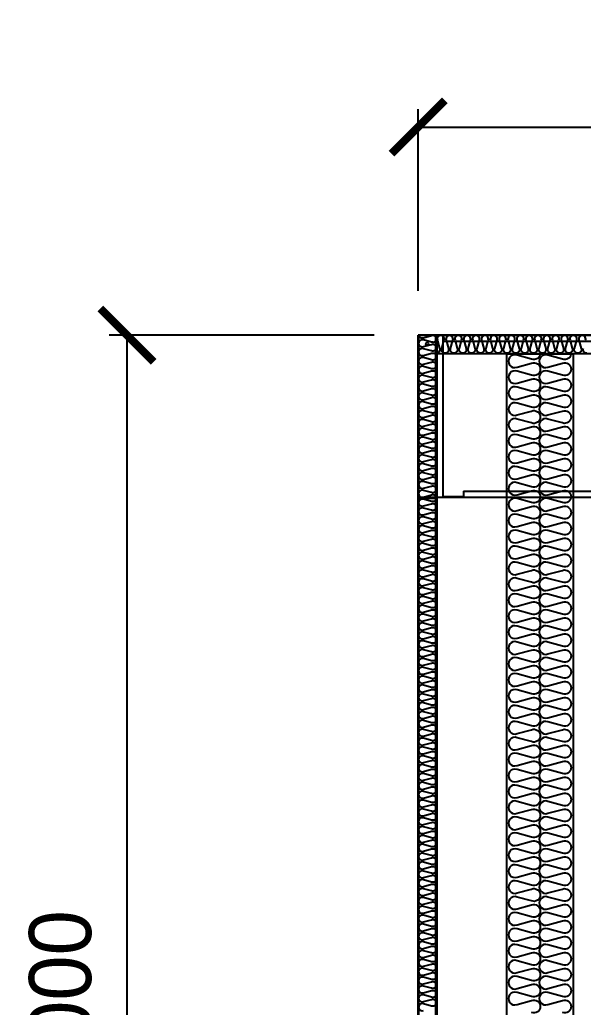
# Model space of a CAD drawing. Header units: millimetres. Extents: x 3756 to 33163, y 2897 to 23692.
# Drawn here: x 7093 to 8363, y 10430 to 12655 of the extents above; entities that cross this region are included whole.
import ezdxf

# ---------------------------------------------------------------- set-up
doc = ezdxf.new("R2010")
doc.units = ezdxf.units.MM
doc.linetypes.add('HIDDEN', pattern=[0.375, 0.25, -0.125])
for name, color, linetype in [('SMS', 220, 'Continuous'), ('냉각탑', 4, 'Continuous'), ('냉각탑_dim', 1, 'Continuous'), ('숨은선', 5, 'HIDDEN')]:
    doc.layers.add(name, color=color, linetype=linetype)
doc.styles.add('HY울릉도L', font='')
doc.styles.get('HY울릉도L').set_extended_font_data('HY울릉도L')
doc.dimstyles.new('성지DIM', dxfattribs={"dimtxt": 3.5, "dimasz": 3, "dimexe": 1, "dimexo": 2.5, "dimgap": 2, "dimtad": 1, "dimdec": 0, "dimzin": 3, "dimdsep": 46, "dimtxsty": 'HY울릉도L', "dimblk": 'ARCHTICK', "dimcen": -2, "dimclrd": 256, "dimclre": 256, "dimclrt": 7, "dimadec": 0, "dimazin": 0, "dimtfac": 1, "dimtdec": 0, "dimtofl": 0, "dimtmove": 0, "dimatfit": 3, "dimfxl": 1, "dimtolj": 1, "dimtzin": 0, "dimlwe": -1, "dimarcsym": 0})

# ---------------------------------------------------------------- blocks, each defined once
blk = doc.blocks.new('_ArchTick')
at = {"color": 0, "linetype": 'ByBlock', "const_width": 0.15}
blk.add_lwpolyline([(-0.5, -0.5), (0.5, 0.5)], dxfattribs=at)
blk = doc.blocks.new('*D215')
at = {"layer": 'Defpoints', "color": 0, "transparency": 16777216}
for p in [(10690.7, 12413.5), (7991, 11944.7), (10690.7, 11944.7)]:
    blk.add_point(p, dxfattribs=at)
at = {"layer": '냉각탑_dim', "transparency": 16777216}
for p, q in [((7991, 12044.7), (7991, 12453.5)), ((10690.7, 12044.7), (10690.7, 12453.5))]:
    blk.add_line(p, q, dxfattribs=at)
at = {"layer": '냉각탑_dim', "lineweight": -2, "transparency": 16777216}
blk.add_line((7991, 12413.5), (10690.7, 12413.5), dxfattribs=at)
at = {"layer": '냉각탑_dim', "lineweight": -2, "transparency": 16777216, "xscale": 120, "yscale": 120, "zscale": 120, "rotation": 180}
blk.add_blockref('_ArchTick', (7991, 12413.5), dxfattribs=at)
at = {"layer": '냉각탑_dim', "lineweight": -2, "transparency": 16777216, "xscale": 120, "yscale": 120, "zscale": 120}
blk.add_blockref('_ArchTick', (10690.7, 12413.5), dxfattribs=at)
at = {"layer": '냉각탑_dim', "color": 7, "transparency": 16777216, "insert": (9340.8, 12563.5), "char_height": 140, "attachment_point": 5, "style": 'HY울릉도L'}
blk.add_mtext('\\A1;2700', dxfattribs=at)
blk = doc.blocks.new('*D216')
at = {"layer": 'Defpoints', "color": 0, "transparency": 16777216}
for p in [(7334.7, 11944.7), (7991.9, 11944.7), (7991.9, 8944.7)]:
    blk.add_point(p, dxfattribs=at)
at = {"layer": '냉각탑_dim', "transparency": 16777216}
for p, q in [((7891.9, 11944.7), (7294.7, 11944.7)), ((7891.9, 8944.7), (7294.7, 8944.7))]:
    blk.add_line(p, q, dxfattribs=at)
at = {"layer": '냉각탑_dim', "lineweight": -2, "transparency": 16777216}
blk.add_line((7334.7, 8944.7), (7334.7, 11944.7), dxfattribs=at)
at = {"layer": '냉각탑_dim', "lineweight": -2, "transparency": 16777216, "xscale": 120, "yscale": 120, "zscale": 120}
for p, rotation in [((7334.7, 11944.7), 90), ((7334.7, 8944.7), 270)]:
    blk.add_blockref('_ArchTick', p, dxfattribs=dict(at, rotation=rotation))
at = {"layer": '냉각탑_dim', "color": 7, "transparency": 16777216, "insert": (7184.7, 10444.7), "char_height": 140, "attachment_point": 5, "rotation": 90, "style": 'HY울릉도L'}
blk.add_mtext('\\A1;3000', dxfattribs=at)
blk = doc.blocks.new('SP 200RT')
at = {"color": 7}
for p, q in [((-109298.6, -79919.9), (-109298.6, -82797.9)), ((-109148.6, -79919.9), (-109148.6, -82797.9))]:
    blk.add_line(p, q, dxfattribs=at)
blk.add_line((-109298.6, -79919.9), (-109148.6, -79919.9))
at = {"layer": 'SMS', "color": 5}
for points in [[(-109222.8, -79919.9, -0.504262), (-109242.3, -79932.4), (-109275.2, -79923.4, 1.449198), (-109275.2, -79950.3), (-109242.3, -79941.4, -0.524856), (-109222.8, -79954.8, -0.524856), (-109242.3, -79968.3), (-109275.2, -79959.4, 1.449198), (-109275.2, -79986.2), (-109242.3, -79977.3, -0.524856), (-109222.8, -79990.7, -0.524856), (-109242.3, -80004.2), (-109275.2, -79995.3, 1.449198), (-109275.2, -80022.1), (-109242.3, -80013.2, -0.524856), (-109222.8, -80026.7, -0.524856), (-109242.3, -80040.1), (-109275.2, -80031.2, 1.449198), (-109275.2, -80058), (-109242.3, -80049.1, -0.524856), (-109222.8, -80062.6, -0.524856), (-109242.3, -80076), (-109275.2, -80067.1, 1.449198), (-109275.2, -80093.9), (-109242.3, -80085, -0.524856), (-109222.8, -80098.5, -0.524856), (-109242.3, -80111.9), (-109275.2, -80103, 1.449198), (-109275.2, -80129.9), (-109242.3, -80121, -0.524856), (-109222.8, -80134.4, -0.417249), (-109237.3, -80148.7)], [(-109153.2, -79919.9, -0.504262), (-109172.6, -79932.4), (-109205.5, -79923.4, 1.449198), (-109205.5, -79950.3), (-109172.6, -79941.4, -0.524856), (-109153.2, -79954.8, -0.524856), (-109172.6, -79968.3), (-109205.5, -79959.4, 1.449198), (-109205.5, -79986.2), (-109172.6, -79977.3, -0.524856), (-109153.2, -79990.7, -0.524856), (-109172.6, -80004.2), (-109205.5, -79995.3, 1.449198), (-109205.5, -80022.1), (-109172.6, -80013.2, -0.524856), (-109153.2, -80026.7, -0.524856), (-109172.6, -80040.1), (-109205.5, -80031.2, 1.449198), (-109205.5, -80058), (-109172.6, -80049.1, -0.524856), (-109153.2, -80062.6, -0.524856), (-109172.6, -80076), (-109205.5, -80067.1, 1.449198), (-109205.5, -80093.9), (-109172.6, -80085, -0.524856), (-109153.2, -80098.5, -0.524856), (-109172.6, -80111.9), (-109205.5, -80103, 1.449198), (-109205.5, -80129.9), (-109172.6, -80121, -0.524856), (-109153.2, -80134.4, -0.417249), (-109167.7, -80148.7)], [(-109294.2, -80120, 0.446849), (-109275.2, -80129.9), (-109242.3, -80121, -0.524856), (-109222.8, -80134.4, -0.524856), (-109242.3, -80147.8), (-109275.2, -80138.9, 1.449198), (-109275.2, -80165.8), (-109242.3, -80156.9, -0.524856), (-109222.8, -80170.3, -0.524856), (-109242.3, -80183.7), (-109275.2, -80174.8, 1.449198), (-109275.2, -80201.7), (-109242.3, -80192.8, -0.524856), (-109222.8, -80206.2, -0.524856), (-109242.3, -80219.6), (-109275.2, -80210.7, 1.449198), (-109275.2, -80237.6), (-109242.3, -80228.7, -0.524856), (-109222.8, -80242.1, -0.524856), (-109242.3, -80255.5), (-109275.2, -80246.6, 1.449198), (-109275.2, -80273.5), (-109242.3, -80264.6, -0.524856), (-109222.8, -80278, -0.524856), (-109242.3, -80291.5), (-109275.2, -80282.5, 1.449198), (-109275.2, -80309.4), (-109242.3, -80300.5, -0.524856), (-109222.8, -80313.9, -0.524856), (-109242.3, -80327.4), (-109275.2, -80318.5, 1.449198), (-109275.2, -80345.3), (-109242.3, -80336.4, -0.524856), (-109222.8, -80349.8, -0.524856), (-109242.3, -80363.3), (-109275.2, -80354.4, 1.449198), (-109275.2, -80381.2), (-109242.3, -80372.3, -0.524856), (-109222.8, -80385.8, -0.524856), (-109242.3, -80399.2), (-109275.2, -80390.3, 1.449198), (-109275.2, -80417.1), (-109242.3, -80408.2, -0.524856), (-109222.8, -80421.7, -0.524856), (-109242.3, -80435.1), (-109275.2, -80426.2, 1.449198), (-109275.2, -80453), (-109242.3, -80444.1, -0.524856), (-109222.8, -80457.6, -0.524856), (-109242.3, -80471), (-109275.2, -80462.1, 1.449198), (-109275.2, -80489), (-109242.3, -80480.1, -0.524856), (-109222.8, -80493.5, -0.524856), (-109242.3, -80506.9), (-109275.2, -80498, 1.449198), (-109275.2, -80524.9), (-109242.3, -80516, -0.524856), (-109222.8, -80529.4, -0.524856), (-109242.3, -80542.8), (-109275.2, -80533.9, 1.449198), (-109275.2, -80560.8), (-109242.3, -80551.9, -0.524856), (-109222.8, -80565.3, -0.524856), (-109242.3, -80578.7), (-109275.2, -80569.8, 1.449198), (-109275.2, -80596.7), (-109242.3, -80587.8, -0.524856), (-109222.8, -80601.2, -0.524856), (-109242.3, -80614.6), (-109275.2, -80605.7, 1.449198), (-109275.2, -80632.6), (-109242.3, -80623.7, -0.524856), (-109222.8, -80637.1, -0.524856), (-109242.3, -80650.6), (-109275.2, -80641.6, 1.449198), (-109275.2, -80668.5), (-109242.3, -80659.6, -0.524856), (-109222.8, -80673, -0.524856), (-109242.3, -80686.5), (-109275.2, -80677.6, 1.449198), (-109275.2, -80704.4), (-109242.3, -80695.5, -0.524856), (-109222.8, -80708.9, -0.524856), (-109242.3, -80722.4), (-109275.2, -80713.5, 1.449198), (-109275.2, -80740.3), (-109242.3, -80731.4, -0.524856), (-109222.8, -80744.9, -0.524856), (-109242.3, -80758.3), (-109275.2, -80749.4, 1.449198), (-109275.2, -80776.2), (-109242.3, -80767.3, -0.524856), (-109222.8, -80780.8, -0.524856), (-109242.3, -80794.2), (-109275.2, -80785.3, 1.449198), (-109275.2, -80812.1), (-109242.3, -80803.2, -0.524856), (-109222.8, -80816.7, -0.524856), (-109242.3, -80830.1), (-109275.2, -80821.2, 1.449198), (-109275.2, -80848.1), (-109242.3, -80839.2, -0.524856), (-109222.8, -80852.6, -0.524856), (-109242.3, -80866), (-109275.2, -80857.1, 1.449198), (-109275.2, -80884), (-109242.3, -80875.1, -0.524856), (-109222.8, -80888.5, -0.524856), (-109242.3, -80901.9), (-109275.2, -80893, 1.449198), (-109275.2, -80919.9), (-109242.3, -80911, -0.524856), (-109222.8, -80924.4, -0.524856), (-109242.3, -80937.8), (-109275.2, -80928.9, 1.449198), (-109275.2, -80955.8), (-109242.3, -80946.9, -0.524856), (-109222.8, -80960.3, -0.524856), (-109242.3, -80973.7), (-109275.2, -80964.8, 1.449198), (-109275.2, -80991.7), (-109242.3, -80982.8, -0.524856), (-109222.8, -80996.2, -0.524856), (-109242.3, -81009.7), (-109275.2, -81000.7, 1.449198), (-109275.2, -81027.6), (-109242.3, -81018.7, -0.524856), (-109222.8, -81032.1, -0.524856), (-109242.3, -81045.6), (-109275.2, -81036.7, 1.449198), (-109275.2, -81063.5), (-109242.3, -81054.6, -0.524856), (-109222.8, -81068, -0.524856), (-109242.3, -81081.5), (-109275.2, -81072.6, 1.449198), (-109275.2, -81099.4), (-109242.3, -81090.5, -0.524856), (-109222.8, -81104, -0.524856), (-109242.3, -81117.4), (-109275.2, -81108.5, 1.449198), (-109275.2, -81135.3), (-109242.3, -81126.4, -0.524856), (-109222.8, -81139.9, -0.524856), (-109242.3, -81153.3), (-109275.2, -81144.4, 1.449198), (-109275.2, -81171.2), (-109242.3, -81162.3, -0.524856), (-109222.8, -81175.8, -0.417249), (-109237.3, -81190.1)], [(-109224.5, -80120, 0.446849), (-109205.5, -80129.9), (-109172.6, -80121, -0.524856), (-109153.2, -80134.4, -0.524856), (-109172.6, -80147.8), (-109205.5, -80138.9, 1.449198), (-109205.5, -80165.8), (-109172.6, -80156.9, -0.524856), (-109153.2, -80170.3, -0.524856), (-109172.6, -80183.7), (-109205.5, -80174.8, 1.449198), (-109205.5, -80201.7), (-109172.6, -80192.8, -0.524856), (-109153.2, -80206.2, -0.524856), (-109172.6, -80219.6), (-109205.5, -80210.7, 1.449198), (-109205.5, -80237.6), (-109172.6, -80228.7, -0.524856), (-109153.2, -80242.1, -0.524856), (-109172.6, -80255.5), (-109205.5, -80246.6, 1.449198), (-109205.5, -80273.5), (-109172.6, -80264.6, -0.524856), (-109153.2, -80278, -0.524856), (-109172.6, -80291.5), (-109205.5, -80282.5, 1.449198), (-109205.5, -80309.4), (-109172.6, -80300.5, -0.524856), (-109153.2, -80313.9, -0.524856), (-109172.6, -80327.4), (-109205.5, -80318.5, 1.449198), (-109205.5, -80345.3), (-109172.6, -80336.4, -0.524856), (-109153.2, -80349.8, -0.524856), (-109172.6, -80363.3), (-109205.5, -80354.4, 1.449198), (-109205.5, -80381.2), (-109172.6, -80372.3, -0.524856), (-109153.2, -80385.8, -0.524856), (-109172.6, -80399.2), (-109205.5, -80390.3, 1.449198), (-109205.5, -80417.1), (-109172.6, -80408.2, -0.524856), (-109153.2, -80421.7, -0.524856), (-109172.6, -80435.1), (-109205.5, -80426.2, 1.449198), (-109205.5, -80453), (-109172.6, -80444.1, -0.524856), (-109153.2, -80457.6, -0.524856), (-109172.6, -80471), (-109205.5, -80462.1, 1.449198), (-109205.5, -80489), (-109172.6, -80480.1, -0.524856), (-109153.2, -80493.5, -0.524856), (-109172.6, -80506.9), (-109205.5, -80498, 1.449198), (-109205.5, -80524.9), (-109172.6, -80516, -0.524856), (-109153.2, -80529.4, -0.524856), (-109172.6, -80542.8), (-109205.5, -80533.9, 1.449198), (-109205.5, -80560.8), (-109172.6, -80551.9, -0.524856), (-109153.2, -80565.3, -0.524856), (-109172.6, -80578.7), (-109205.5, -80569.8, 1.449198), (-109205.5, -80596.7), (-109172.6, -80587.8, -0.524856), (-109153.2, -80601.2, -0.524856), (-109172.6, -80614.6), (-109205.5, -80605.7, 1.449198), (-109205.5, -80632.6), (-109172.6, -80623.7, -0.524856), (-109153.2, -80637.1, -0.524856), (-109172.6, -80650.6), (-109205.5, -80641.6, 1.449198), (-109205.5, -80668.5), (-109172.6, -80659.6, -0.524856), (-109153.2, -80673, -0.524856), (-109172.6, -80686.5), (-109205.5, -80677.6, 1.449198), (-109205.5, -80704.4), (-109172.6, -80695.5, -0.524856), (-109153.2, -80708.9, -0.524856), (-109172.6, -80722.4), (-109205.5, -80713.5, 1.449198), (-109205.5, -80740.3), (-109172.6, -80731.4, -0.524856), (-109153.2, -80744.9, -0.524856), (-109172.6, -80758.3), (-109205.5, -80749.4, 1.449198), (-109205.5, -80776.2), (-109172.6, -80767.3, -0.524856), (-109153.2, -80780.8, -0.524856), (-109172.6, -80794.2), (-109205.5, -80785.3, 1.449198), (-109205.5, -80812.1), (-109172.6, -80803.2, -0.524856), (-109153.2, -80816.7, -0.524856), (-109172.6, -80830.1), (-109205.5, -80821.2, 1.449198), (-109205.5, -80848.1), (-109172.6, -80839.2, -0.524856), (-109153.2, -80852.6, -0.524856), (-109172.6, -80866), (-109205.5, -80857.1, 1.449198), (-109205.5, -80884), (-109172.6, -80875.1, -0.524856), (-109153.2, -80888.5, -0.524856), (-109172.6, -80901.9), (-109205.5, -80893, 1.449198), (-109205.5, -80919.9), (-109172.6, -80911, -0.524856), (-109153.2, -80924.4, -0.524856), (-109172.6, -80937.8), (-109205.5, -80928.9, 1.449198), (-109205.5, -80955.8), (-109172.6, -80946.9, -0.524856), (-109153.2, -80960.3, -0.524856), (-109172.6, -80973.7), (-109205.5, -80964.8, 1.449198), (-109205.5, -80991.7), (-109172.6, -80982.8, -0.524856), (-109153.2, -80996.2, -0.524856), (-109172.6, -81009.7), (-109205.5, -81000.7, 1.449198), (-109205.5, -81027.6), (-109172.6, -81018.7, -0.524856), (-109153.2, -81032.1, -0.524856), (-109172.6, -81045.6), (-109205.5, -81036.7, 1.449198), (-109205.5, -81063.5), (-109172.6, -81054.6, -0.524856), (-109153.2, -81068, -0.524856), (-109172.6, -81081.5), (-109205.5, -81072.6, 1.449198), (-109205.5, -81099.4), (-109172.6, -81090.5, -0.524856), (-109153.2, -81104, -0.524856), (-109172.6, -81117.4), (-109205.5, -81108.5, 1.449198), (-109205.5, -81135.3), (-109172.6, -81126.4, -0.524856), (-109153.2, -81139.9, -0.524856), (-109172.6, -81153.3), (-109205.5, -81144.4, 1.449198), (-109205.5, -81171.2), (-109172.6, -81162.3, -0.524856), (-109153.2, -81175.8, -0.417249), (-109167.7, -81190.1)], [(-109294.2, -81161.4, 0.446849), (-109275.2, -81171.2), (-109242.3, -81162.3, -0.524856), (-109222.8, -81175.8, -0.524856), (-109242.3, -81189.2), (-109275.2, -81180.3, 1.449198), (-109275.2, -81207.2), (-109242.3, -81198.3, -0.524856), (-109222.8, -81211.7, -0.524856), (-109242.3, -81225.1), (-109275.2, -81216.2, 1.449198), (-109275.2, -81243.1), (-109242.3, -81234.2, -0.524856), (-109222.8, -81247.6, -0.524856), (-109242.3, -81261), (-109275.2, -81252.1, 1.449198), (-109275.2, -81279), (-109242.3, -81270.1, -0.524856), (-109222.8, -81283.5, -0.524856), (-109242.3, -81296.9), (-109275.2, -81288, 1.449198), (-109275.2, -81314.9), (-109242.3, -81306, -0.524856), (-109222.8, -81319.4, -0.524856), (-109242.3, -81332.8), (-109275.2, -81323.9, 1.449198), (-109275.2, -81350.8), (-109242.3, -81341.9, -0.524856), (-109222.8, -81355.3, -0.524856), (-109242.3, -81368.8), (-109275.2, -81359.8, 1.449198), (-109275.2, -81386.7), (-109242.3, -81377.8, -0.524856), (-109222.8, -81391.2, -0.524856), (-109242.3, -81404.7)], [(-109224.5, -81161.4, 0.446849), (-109205.5, -81171.2), (-109172.6, -81162.3, -0.524856), (-109153.2, -81175.8, -0.524856), (-109172.6, -81189.2), (-109205.5, -81180.3, 1.449198), (-109205.5, -81207.2), (-109172.6, -81198.3, -0.524856), (-109153.2, -81211.7, -0.524856), (-109172.6, -81225.1), (-109205.5, -81216.2, 1.449198), (-109205.5, -81243.1), (-109172.6, -81234.2, -0.524856), (-109153.2, -81247.6, -0.524856), (-109172.6, -81261), (-109205.5, -81252.1, 1.449198), (-109205.5, -81279), (-109172.6, -81270.1, -0.524856), (-109153.2, -81283.5, -0.524856), (-109172.6, -81296.9), (-109205.5, -81288, 1.449198), (-109205.5, -81314.9), (-109172.6, -81306, -0.524856), (-109153.2, -81319.4, -0.524856), (-109172.6, -81332.8), (-109205.5, -81323.9, 1.449198), (-109205.5, -81350.8), (-109172.6, -81341.9, -0.524856), (-109153.2, -81355.3, -0.524856), (-109172.6, -81368.8), (-109205.5, -81359.8, 1.449198), (-109205.5, -81386.7), (-109172.6, -81377.8, -0.524856), (-109153.2, -81391.2, -0.524856), (-109172.6, -81404.7)]]:
    blk.add_lwpolyline(points, format="xyb", dxfattribs=at)
blk = doc.blocks.new('3')
for p, q in [((9846, 11944.7), (7991, 11944.7)), ((7991, 11944.7), (7991, 8944.7)), ((7991.9, 11944.7), (7991.9, 11579.1)), ((7991.9, 11944.7), (8030.3, 11944.7)), ((8030.3, 11944.7), (8030.3, 11579.1)), ((8032.2, 11944.7), (8032.2, 11579.1)), ((8032.2, 11944.7), (10690.7, 11944.7)), ((8046.3, 11944.7), (8046.3, 11579.1)), ((8046.3, 11930.7), (10690.7, 11930.7)), ((7991.9, 11579.1), (8030.3, 11579.1)), ((7991.9, 11577.2), (7991.9, 9415.4)), ((7991.9, 11577.2), (8030.3, 11577.2)), ((8030.3, 11577.2), (8030.3, 9415.4)), ((8032.2, 11579.1), (10690.7, 11579.1)), ((8046.3, 11581), (8093.2, 11581)), ((8093.2, 11593.2), (10690.7, 11593.2)), ((8093.2, 11593.2), (8093.2, 11579.1))]:
    blk.add_line(p, q)
at = {"color": 7}
for p, q in [((7991, 11944.7), (9846, 11944.7)), ((7991, 11944.7), (7991, 8944.7)), ((8033, 11944.7), (8033, 9024.7)), ((10649, 11902.7), (8033, 11902.7))]:
    blk.add_line(p, q, dxfattribs=at)
at = {"ltscale": 500}
blk.add_lwpolyline([(7991, 11944.7), (10690.7, 11944.7), (10690.7, 8944.7), (7991, 8944.7)], close=True, dxfattribs=at)
blk.add_circle((8011, 11924.7), 3)
at = {"layer": 'SMS', "color": 5}
for points in [[(7992.1, 11944.7, 0.468181), (8002.8, 11938.7), (8021, 11943.7, -0.524856), (8031.8, 11936.2, -0.524856), (8021, 11928.8), (8002.8, 11933.7, 1.449198), (8002.8, 11918.8), (8021, 11923.7, -0.524856), (8031.8, 11916.3, -0.524856), (8021, 11908.8), (8002.8, 11913.8, 1.449198), (8002.8, 11898.8), (8021, 11903.8, -0.524856), (8031.8, 11896.3, -0.524856), (8021, 11888.9), (8002.8, 11893.8, 1.449198), (8002.8, 11878.9), (8021, 11883.8, -0.524856), (8031.8, 11876.4, -0.524856), (8021, 11868.9), (8002.8, 11873.9, 1.449198), (8002.8, 11858.9), (8021, 11863.9, -0.524856), (8031.8, 11856.4, -0.524856), (8021, 11849), (8002.8, 11853.9, 1.449198), (8002.8, 11839), (8021, 11843.9, -0.524856), (8031.8, 11836.5, -0.524856), (8021, 11829), (8002.8, 11834, 1.449198), (8002.8, 11819), (8021, 11824, -0.524856), (8031.8, 11816.5, -0.524856), (8021, 11809.1), (8002.8, 11814, 1.449198), (8002.8, 11799.1), (8021, 11804, -0.524856), (8031.8, 11796.6, -0.524856), (8021, 11789.1), (8002.8, 11794.1, 1.449198), (8002.8, 11779.1), (8021, 11784.1, -0.524856), (8031.8, 11776.6, -0.524856), (8021, 11769.2), (8002.8, 11774.1, 1.449198), (8002.8, 11759.2), (8021, 11764.1, -0.524856), (8031.8, 11756.7, -0.524856), (8021, 11749.2), (8002.8, 11754.2, 1.449198), (8002.8, 11739.2), (8021, 11744.2, -0.524856), (8031.8, 11736.7, -0.524856), (8021, 11729.3), (8002.8, 11734.2, 1.449198), (8002.8, 11719.3), (8021, 11724.2, -0.524856), (8031.8, 11716.8, -0.524856), (8021, 11709.3), (8002.8, 11714.3, 1.449198), (8002.8, 11699.3), (8021, 11704.3, -0.524856), (8031.8, 11696.8, -0.524856), (8021, 11689.4), (8002.8, 11694.3, 1.449198), (8002.8, 11679.4), (8021, 11684.3, -0.524856), (8031.8, 11676.9, -0.524856), (8021, 11669.4), (8002.8, 11674.4, 1.449198), (8002.8, 11659.4), (8021, 11664.4, -0.524856), (8031.8, 11656.9, -0.524856), (8021, 11649.5), (8002.8, 11654.4, 1.449198), (8002.8, 11639.5), (8021, 11644.4, -0.524856), (8031.8, 11637, -0.524856), (8021, 11629.5), (8002.8, 11634.5, 1.449198), (8002.8, 11619.5), (8021, 11624.5, -0.524856), (8031.8, 11617, -0.524856), (8021, 11609.6), (8002.8, 11614.5, 1.449198), (8002.8, 11599.6), (8021, 11604.5, -0.524856), (8031.8, 11597.1, -0.524856), (8021, 11589.6), (8002.8, 11594.6, 1.449198), (8002.8, 11579.6), (8021, 11584.6, -0.524856), (8031.8, 11577.1, -0.524856), (8021, 11569.7), (8002.8, 11574.6, 1.449198), (8002.8, 11559.7), (8021, 11564.6, -0.524856), (8031.8, 11557.2, -0.524856), (8021, 11549.7), (8002.8, 11554.7, 1.449198), (8002.8, 11539.7), (8021, 11544.7, -0.524856), (8031.8, 11537.2, -0.524856), (8021, 11529.8), (8002.8, 11534.7, 1.449198), (8002.8, 11519.8), (8021, 11524.7, -0.524856), (8031.8, 11517.3, -0.524856), (8021, 11509.8), (8002.8, 11514.8, 1.449198), (8002.8, 11499.8), (8021, 11504.8, -0.524856), (8031.8, 11497.3, -0.524856), (8021, 11489.9), (8002.8, 11494.8, 1.449198), (8002.8, 11479.9), (8021, 11484.8, -0.524856), (8031.8, 11477.4, -0.524856), (8021, 11469.9), (8002.8, 11474.9, 1.449198), (8002.8, 11459.9), (8021, 11464.9, -0.524856), (8031.8, 11457.4, -0.524856), (8021, 11450), (8002.8, 11454.9, 1.449198), (8002.8, 11440), (8021, 11444.9, -0.524856), (8031.8, 11437.5, -0.524856), (8021, 11430), (8002.8, 11435, 1.449198), (8002.8, 11420), (8021, 11425, -0.524856), (8031.8, 11417.5, -0.524856), (8021, 11410.1), (8002.8, 11415, 1.449198), (8002.8, 11400.1), (8021, 11405, -0.524856), (8031.8, 11397.6, -0.524856), (8021, 11390.1), (8002.8, 11395.1, 1.449198), (8002.8, 11380.1), (8021, 11385.1, -0.524856), (8031.8, 11377.6, -0.417249), (8023.8, 11369.6)], [(7992.1, 11944.7, 0.468181), (8002.8, 11938.7), (8021, 11943.7, -0.524856), (8031.8, 11936.2, -0.417249), (8023.8, 11928.2)], [(8139.3, 11943.5, 0.446849), (8133.8, 11933), (8138.8, 11914.7, -0.524856), (8131.3, 11903.9, -0.524856), (8123.8, 11914.7), (8128.8, 11933, 1.449198), (8113.9, 11933), (8118.8, 11914.7, -0.524856), (8111.3, 11903.9, -0.524856), (8103.9, 11914.7), (8108.8, 11933, 1.449198), (8093.9, 11933), (8098.9, 11914.7, -0.524856), (8091.4, 11903.9, -0.524856), (8083.9, 11914.7), (8088.9, 11933, 1.449198), (8074, 11933), (8078.9, 11914.7, -0.524856), (8071.4, 11903.9, -0.524856), (8064, 11914.7), (8068.9, 11933, 1.449198), (8054, 11933), (8059, 11914.7, -0.524856), (8051.5, 11903.9, -0.524856), (8044, 11914.7), (8049, 11933, 1.449198), (8034.1, 11933), (8039, 11914.7, -0.468559), (8033, 11904, -0.468559)], [(8370.7, 11903.9, -0.524856), (8363.2, 11914.7)], [(8368.2, 11933, 1.449198), (8353.3, 11933), (8358.2, 11914.7, -0.524856), (8350.7, 11903.9, -0.524856), (8343.3, 11914.7), (8348.2, 11933, 1.449198), (8333.3, 11933), (8338.3, 11914.7, -0.524856), (8330.8, 11903.9, -0.524856), (8323.3, 11914.7), (8328.3, 11933, 1.449198), (8313.4, 11933), (8318.3, 11914.7, -0.524856), (8310.8, 11903.9, -0.524856), (8303.4, 11914.7), (8308.3, 11933, 1.449198), (8293.4, 11933), (8298.4, 11914.7, -0.524856), (8290.9, 11903.9, -0.524856), (8283.4, 11914.7), (8288.4, 11933, 1.449198), (8273.5, 11933), (8278.4, 11914.7, -0.524856), (8270.9, 11903.9, -0.524856), (8263.5, 11914.7), (8268.4, 11933, 1.449198), (8253.5, 11933), (8258.5, 11914.7, -0.524856), (8251, 11903.9, -0.524856), (8243.5, 11914.7), (8248.5, 11933, 1.449198), (8233.6, 11933), (8238.5, 11914.7, -0.524856), (8231, 11903.9, -0.524856), (8223.6, 11914.7), (8228.5, 11933, 1.449198), (8213.6, 11933), (8218.6, 11914.7, -0.524856), (8211.1, 11903.9, -0.524856), (8203.6, 11914.7), (8208.6, 11933, 1.449198), (8193.7, 11933), (8198.6, 11914.7, -0.524856), (8191.1, 11903.9, -0.524856), (8183.7, 11914.7), (8188.6, 11933, 1.449198), (8173.7, 11933), (8178.7, 11914.7, -0.524856), (8171.2, 11903.9, -0.524856), (8163.7, 11914.7), (8168.7, 11933, 1.449198), (8153.8, 11933), (8158.7, 11914.7, -0.524856), (8151.2, 11903.9, -0.524856), (8143.8, 11914.7), (8148.7, 11933, 1.449198), (8133.8, 11933), (8138.8, 11914.7, -0.524856), (8131.3, 11903.9, -0.417249), (8123.3, 11911.9)], [(7992.2, 11385.6, 0.446849), (8002.8, 11380.1), (8021, 11385.1, -0.524856), (8031.8, 11377.6, -0.524856), (8021, 11370.2), (8002.8, 11375.1, 1.449198), (8002.8, 11360.2), (8021, 11365.1, -0.524856), (8031.8, 11357.7, -0.524856), (8021, 11350.2), (8002.8, 11355.2, 1.449198), (8002.8, 11340.2), (8021, 11345.2, -0.524856), (8031.8, 11337.7, -0.524856), (8021, 11330.3), (8002.8, 11335.2, 1.449198), (8002.8, 11320.3), (8021, 11325.2, -0.524856), (8031.8, 11317.8, -0.524856), (8021, 11310.3), (8002.8, 11315.3, 1.449198), (8002.8, 11300.3), (8021, 11305.3, -0.524856), (8031.8, 11297.8, -0.524856), (8021, 11290.4), (8002.8, 11295.3, 1.449198), (8002.8, 11280.4), (8021, 11285.3, -0.524856), (8031.8, 11277.9, -0.524856), (8021, 11270.4), (8002.8, 11275.4, 1.449198), (8002.8, 11260.4), (8021, 11265.4, -0.524856), (8031.8, 11257.9, -0.524856), (8021, 11250.5), (8002.8, 11255.4, 1.449198), (8002.8, 11240.5), (8021, 11245.4, -0.524856), (8031.8, 11238, -0.524856), (8021, 11230.5), (8002.8, 11235.5, 1.449198), (8002.8, 11220.5), (8021, 11225.5, -0.524856), (8031.8, 11218, -0.524856), (8021, 11210.6), (8002.8, 11215.5, 1.449198), (8002.8, 11200.6), (8021, 11205.5, -0.524856), (8031.8, 11198.1, -0.524856), (8021, 11190.6), (8002.8, 11195.6, 1.449198), (8002.8, 11180.6), (8021, 11185.6, -0.524856), (8031.8, 11178.1, -0.524856), (8021, 11170.7), (8002.8, 11175.6, 1.449198), (8002.8, 11160.7), (8021, 11165.6, -0.524856), (8031.8, 11158.2, -0.524856), (8021, 11150.7), (8002.8, 11155.7, 1.449198), (8002.8, 11140.7), (8021, 11145.7, -0.524856), (8031.8, 11138.2, -0.524856), (8021, 11130.8), (8002.8, 11135.7, 1.449198), (8002.8, 11120.8), (8021, 11125.7, -0.524856), (8031.8, 11118.3, -0.524856), (8021, 11110.8), (8002.8, 11115.8, 1.449198), (8002.8, 11100.8), (8021, 11105.8, -0.524856), (8031.8, 11098.3, -0.524856), (8021, 11090.9), (8002.8, 11095.8, 1.449198), (8002.8, 11080.9), (8021, 11085.8, -0.524856), (8031.8, 11078.4, -0.524856), (8021, 11070.9), (8002.8, 11075.9, 1.449198), (8002.8, 11060.9), (8021, 11065.9, -0.524856), (8031.8, 11058.4, -0.524856), (8021, 11051), (8002.8, 11055.9, 1.449198), (8002.8, 11041), (8021, 11045.9, -0.524856), (8031.8, 11038.5, -0.524856), (8021, 11031), (8002.8, 11036, 1.449198), (8002.8, 11021), (8021, 11026, -0.524856), (8031.8, 11018.5, -0.524856), (8021, 11011.1), (8002.8, 11016, 1.449198), (8002.8, 11001.1), (8021, 11006, -0.524856), (8031.8, 10998.6, -0.524856), (8021, 10991.1), (8002.8, 10996.1, 1.449198), (8002.8, 10981.1), (8021, 10986.1, -0.524856), (8031.8, 10978.6, -0.524856), (8021, 10971.2), (8002.8, 10976.1, 1.449198), (8002.8, 10961.2), (8021, 10966.1, -0.524856), (8031.8, 10958.7, -0.524856), (8021, 10951.2), (8002.8, 10956.2, 1.449198), (8002.8, 10941.2), (8021, 10946.2, -0.524856), (8031.8, 10938.7, -0.524856), (8021, 10931.3), (8002.8, 10936.2, 1.449198), (8002.8, 10921.3), (8021, 10926.2, -0.524856), (8031.8, 10918.8, -0.524856), (8021, 10911.3), (8002.8, 10916.3, 1.449198), (8002.8, 10901.3), (8021, 10906.3, -0.524856), (8031.8, 10898.8, -0.524856), (8021, 10891.4), (8002.8, 10896.3, 1.449198), (8002.8, 10881.4), (8021, 10886.3, -0.524856), (8031.8, 10878.9, -0.524856), (8021, 10871.4), (8002.8, 10876.4, 1.449198), (8002.8, 10861.4), (8021, 10866.4, -0.524856), (8031.8, 10858.9, -0.524856), (8021, 10851.5), (8002.8, 10856.4, 1.449198), (8002.8, 10841.5), (8021, 10846.4, -0.524856), (8031.8, 10839, -0.524856), (8021, 10831.5), (8002.8, 10836.5, 1.449198), (8002.8, 10821.5), (8021, 10826.5, -0.524856), (8031.8, 10819, -0.524856), (8021, 10811.6), (8002.8, 10816.5, 1.449198), (8002.8, 10801.6), (8021, 10806.5, -0.524856), (8031.8, 10799.1, -0.417249), (8023.8, 10791.1)], [(7992.2, 10807, 0.446849), (8002.8, 10801.6), (8021, 10806.5, -0.524856), (8031.8, 10799.1, -0.524856), (8021, 10791.6), (8002.8, 10796.6, 1.449198), (8002.8, 10781.6), (8021, 10786.6, -0.524856), (8031.8, 10779.1, -0.524856), (8021, 10771.7), (8002.8, 10776.6, 1.449198), (8002.8, 10761.7), (8021, 10766.6, -0.524856), (8031.8, 10759.2, -0.524856), (8021, 10751.7), (8002.8, 10756.7, 1.449198), (8002.8, 10741.7), (8021, 10746.7, -0.524856), (8031.8, 10739.2, -0.524856), (8021, 10731.8), (8002.8, 10736.7, 1.449198), (8002.8, 10721.8), (8021, 10726.7, -0.524856), (8031.8, 10719.3, -0.524856), (8021, 10711.8), (8002.8, 10716.8, 1.449198), (8002.8, 10701.8), (8021, 10706.8, -0.524856), (8031.8, 10699.3, -0.524856), (8021, 10691.9), (8002.8, 10696.8, 1.449198), (8002.8, 10681.9), (8021, 10686.8, -0.524856), (8031.8, 10679.4, -0.524856), (8021, 10671.9), (8002.8, 10676.9, 1.449198), (8002.8, 10661.9), (8021, 10666.9, -0.524856), (8031.8, 10659.4, -0.524856), (8021, 10652), (8002.8, 10656.9, 1.449198), (8002.8, 10642), (8021, 10646.9, -0.524856), (8031.8, 10639.5, -0.524856), (8021, 10632), (8002.8, 10637, 1.449198), (8002.8, 10622), (8021, 10627, -0.524856), (8031.8, 10619.5, -0.524856), (8021, 10612.1), (8002.8, 10617, 1.449198), (8002.8, 10602.1), (8021, 10607, -0.524856), (8031.8, 10599.6, -0.524856), (8021, 10592.1), (8002.8, 10597.1, 1.449198), (8002.8, 10582.1), (8021, 10587.1, -0.524856), (8031.8, 10579.6, -0.524856), (8021, 10572.2), (8002.8, 10577.1, 1.449198), (8002.8, 10562.2), (8021, 10567.1, -0.524856), (8031.8, 10559.7, -0.524856), (8021, 10552.2), (8002.8, 10557.2, 1.449198), (8002.8, 10542.2), (8021, 10547.2, -0.524856), (8031.8, 10539.7, -0.524856), (8021, 10532.3), (8002.8, 10537.2, 1.449198), (8002.8, 10522.3), (8021, 10527.2, -0.524856), (8031.8, 10519.8, -0.524856), (8021, 10512.3), (8002.8, 10517.3, 1.449198), (8002.8, 10502.3), (8021, 10507.3, -0.524856), (8031.8, 10499.8, -0.524856), (8021, 10492.4), (8002.8, 10497.3, 1.449198), (8002.8, 10482.4), (8021, 10487.3, -0.524856), (8031.8, 10479.9, -0.524856), (8021, 10472.4), (8002.8, 10477.4, 1.449198), (8002.8, 10462.4), (8021, 10467.4, -0.524856), (8031.8, 10459.9, -0.524856), (8021, 10452.5), (8002.8, 10457.4, 1.449198), (8002.8, 10442.5), (8021, 10447.4, -0.524856), (8031.8, 10440, -0.524856), (8021, 10432.5), (8002.8, 10437.5, 1.449198), (8002.8, 10422.5)]]:
    blk.add_lwpolyline(points, format="xyb", dxfattribs=at)
at = {"layer": '냉각탑', "color": 6, "linetype": 'HIDDEN'}
blk.add_line((7991.9, 8944.7), (7991.9, 11944.7), dxfattribs=at)
at = {"layer": '냉각탑', "ltscale": 30}
blk.add_line((7991.9, 8944.7), (7991.9, 11944.7), dxfattribs=at)
at = {"layer": '숨은선', "ltscale": 4}
blk.add_lwpolyline([(8071.1, 11904.7, -0.005236), (8070.9, 11904.7, -0.005236)], format="xyb", dxfattribs=at)
blk.add_blockref('SP 200RT', (117488.9, 91822.6))

msp = doc.modelspace()

# ---------------------------------------------------------------- block references
msp.add_blockref('3', (0, 0))

# ---------------------------------------------------------------- dimensions: what is measured, and where the dimension line sits
at = {"layer": '냉각탑_dim'}
dim = msp.add_linear_dim(base=(10690.7, 12413.5), p1=(7991, 11944.7), p2=(10690.7, 11944.7), dimstyle='성지DIM', override={"dimscale": 40}, dxfattribs=at)
dim.commit()
dim.dimension.update_dxf_attribs({"geometry": '*D215', "text_midpoint": (9340.8, 12563.5)})
dim = msp.add_linear_dim(base=(7334.7, 11944.7), p1=(7991.9, 8944.7), p2=(7991.9, 11944.7), angle=90, dimstyle='성지DIM', override={"dimscale": 40}, dxfattribs=at)
dim.commit()
dim.dimension.update_dxf_attribs({"geometry": '*D216', "text_midpoint": (7184.7, 10444.7)})

doc.saveas('drawing.dxf')
